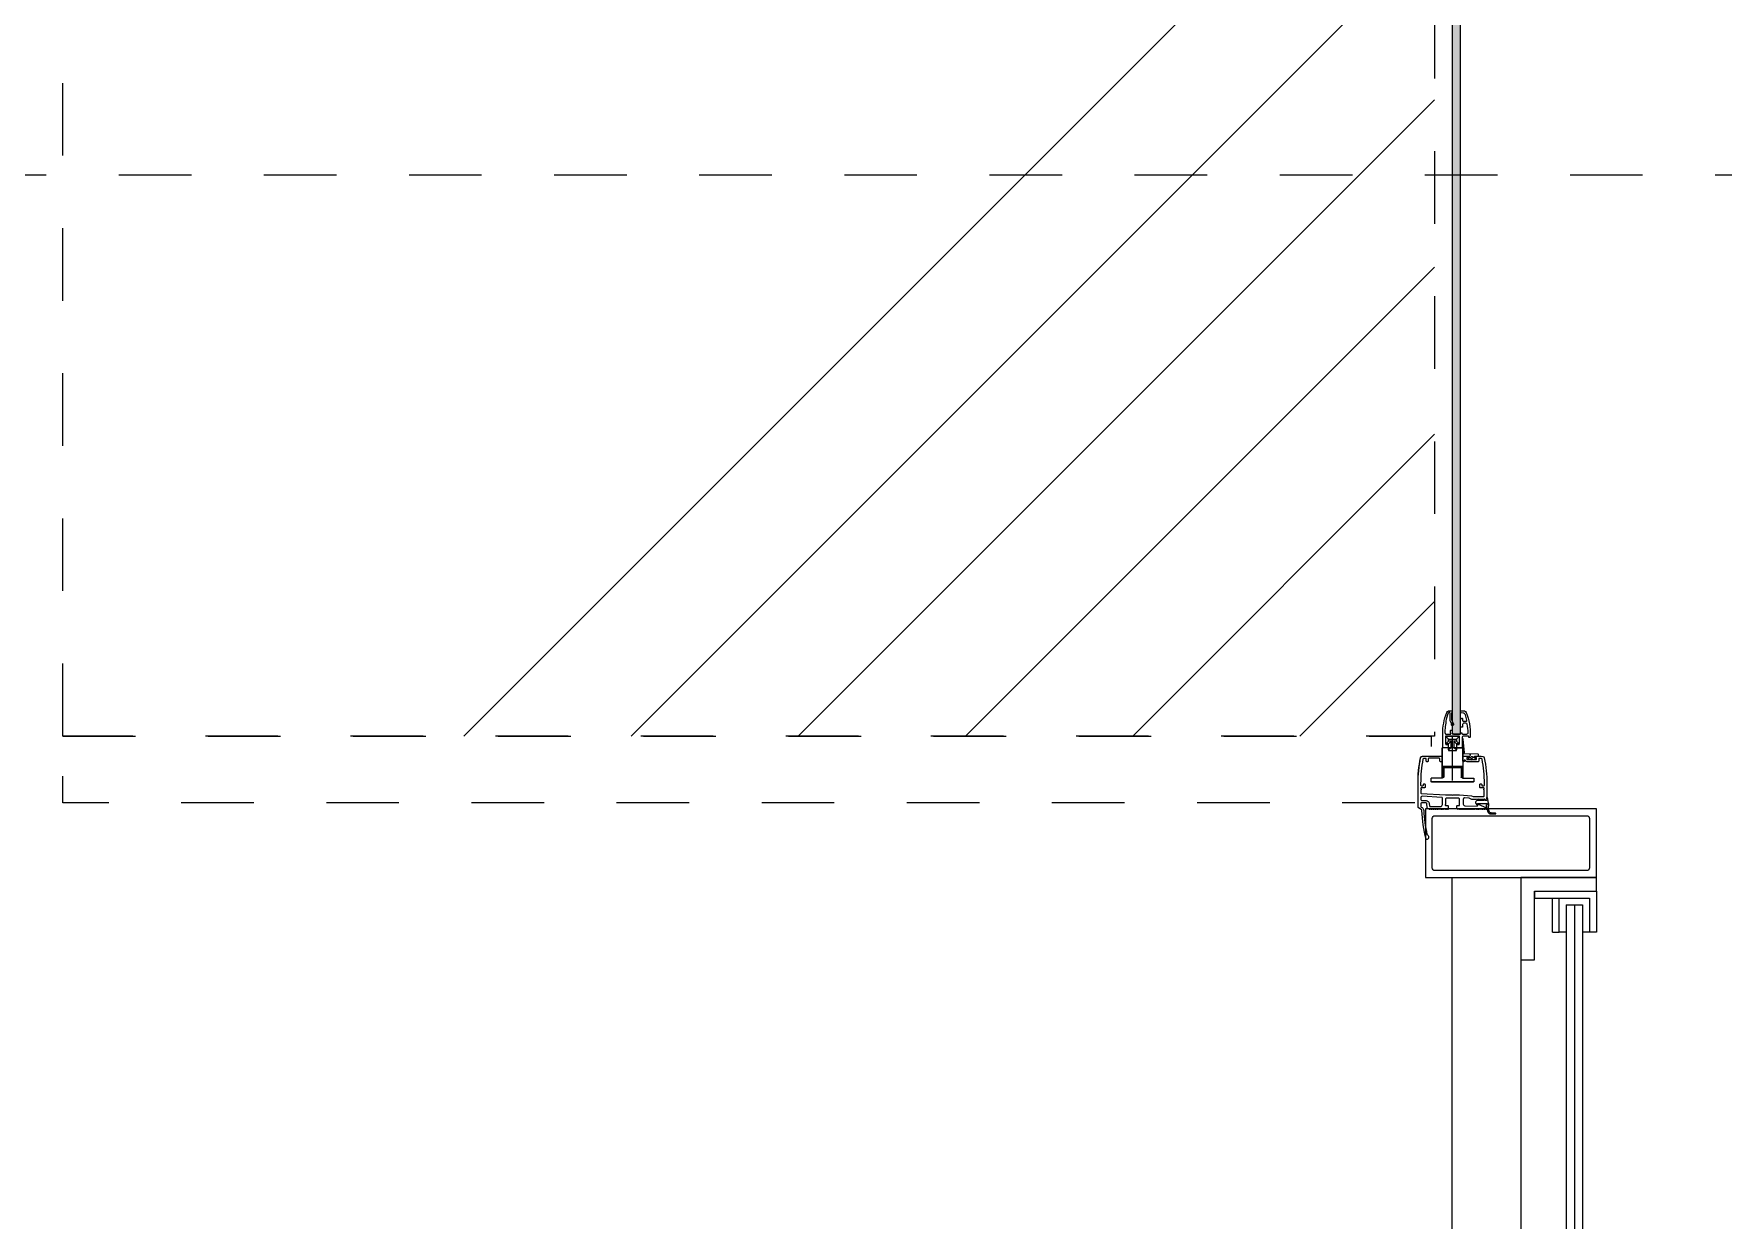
# Model space of a CAD drawing. Header units: centimetres. Extents: x -6341 to 23117, y -10090 to 8065.
# Drawn here: x 17688.5 to 17811.7, y -969.2 to -882.7 of the extents above; entities that cross this region are included whole.
import ezdxf

# ---------------------------------------------------------------- set-up
doc = ezdxf.new("R2010")
doc.units = ezdxf.units.CM
doc.header["$LTSCALE"] = 12.7
doc.linetypes.add('VW-01', pattern=[0.83312, 0.41656, -0.41656])
doc.layers.add('B Général', color=7, linetype='Continuous', lineweight=5)

# ---------------------------------------------------------------- blocks, each defined once
blk = doc.blocks.new('Groupe-542-1')
at = {"layer": 'B Général', "color": 7, "linetype": 'VW-01', "lineweight": 5}
blk.add_line((16368.86, 4917.39), (16368.86, 5481.77), dxfattribs=at)
blk = doc.blocks.new('A$C2C796054')
at = {"layer": 'B Général', "lineweight": 5}
for p, q in [((4.48, 7.33), (4.29, 7.51)), ((4.78, 4.32), (4.78, 7.53)), ((5.08, 7.33), (5.26, 7.51)), ((4.49, 6.69), (4.01, 6.68)), ((4.48, 7.18), (4.31, 7.01)), ((4.69, 7.19), (4.49, 6.99)), ((4.87, 7.19), (5.07, 6.99)), ((5.07, 6.69), (5.54, 6.68)), ((5.08, 7.18), (5.25, 7.01)), ((4.03, 5.22), (4.03, 5.22)), ((4.03, 5.22), (4.03, 4.54)), ((4.03, 4.54), (4.03, 5.22)), ((4.11, 4.54), (4.11, 5.22)), ((4.14, 5.22), (4.14, 4.54)), ((5.42, 5.22), (5.42, 4.54)), ((5.45, 4.54), (5.45, 5.22)), ((5.53, 5.22), (5.53, 5.29)), ((5.53, 5.22), (5.53, 4.54)), ((5.53, 4.54), (5.53, 5.22)), ((6.33, 4.24), (3.23, 4.24)), ((4.14, 4.54), (4.03, 4.54)), ((4.78, 4.19), (4.78, 4.24)), ((5.42, 4.54), (5.53, 4.54)), ((5.5, 4.49), (6.33, 4.49))]:
    blk.add_line(p, q, dxfattribs=at)
at = {"layer": 'B Général', "lineweight": 5, "flags": 128}
for points in [[(5.49, 7.7, 0.089714), (5.2, 9.27, 0.28908), (5.07, 9.38), (4.86, 9.39, 0.210277), (4.82, 9.38), (4.81, 9.36, 0.210277), (4.79, 9.33), (4.79, 9.32, 0.198912), (4.8, 9.28), (4.82, 9.26, -0.198912), (4.84, 9.23), (4.84, 8.73, -0.131652), (4.81, 8.63), (4.72, 8.46, 0.131652), (4.71, 8.43), (4.71, 8.38, 0.14145), (4.71, 8.36, 0.129698), (4.77, 8.31, 0.462911), (4.84, 8.34), (4.84, 8.44, -0.131652), (4.85, 8.46), (4.91, 8.57, 0.131652), (4.95, 8.73), (4.95, 9.21, -0.440011), (5, 9.26), (5.05, 9.26, -0.289474), (5.09, 9.23, -0.034956), (5.27, 8.64, -0.054221), (5.27, 8.63), (5.27, 8.49, 0.045458), (5.27, 8.48, -0.028479), (5.33, 7.99), (5.33, 7.79, -0.414214), (5.23, 7.69), (4.92, 7.69, -0.230723), (4.9, 7.71, -0.379024), (4.9, 7.73), (4.91, 7.75, 0.198912), (4.92, 7.76), (4.92, 7.94, 0.414214), (4.87, 7.99), (4.86, 7.99, 0.414214), (4.81, 7.94), (4.81, 7.79), (4.71, 7.69), (4.24, 7.69, -0.414214), (4.19, 7.74, 0.414214), (4.14, 7.79, 0.414214), (4.09, 7.74, -0.414214), (4.04, 7.69), (3.74, 7.69, -0.421177), (3.64, 7.8, -0.035498), (3.7, 8.41, -0.366488), (3.8, 8.49), (3.94, 8.49, -0.414214), (4.04, 8.39), (4.04, 8.24, 0.414214), (4.09, 8.19), (4.14, 8.19, 0.414214), (4.19, 8.24), (4.19, 8.71, 0.198912), (4.16, 8.78), (4.1, 8.85, 0.263567), (4.08, 8.85, 0.344026), (4.04, 8.8), (4.04, 8.69, -0.414214), (3.99, 8.64), (3.78, 8.64, -0.4843), (3.73, 8.71, -0.023264), (3.84, 9.1, -0.297665), (4.01, 9.23), (4.14, 9.24, 0.388879), (4.19, 9.29), (4.19, 9.34, 0.210277), (4.18, 9.36), (4.15, 9.38, 0.210277), (4.12, 9.39), (3.91, 9.38, 0.288885), (3.77, 9.27, 0.095454), (3.49, 7.59), (3.49, 7.49, 0.414214), (3.54, 7.44, 0.414214), (3.59, 7.49, -0.414214), (3.64, 7.54), (3.97, 7.54, -0.414214), (4.07, 7.44), (4.07, 6.77, 0.414214), (4.15, 6.69), (4.42, 6.69, 0.414214), (4.47, 6.74), (4.47, 6.89, 0.414214), (4.42, 6.94), (4.32, 6.94, -0.414214), (4.27, 6.99), (4.27, 7.51, -0.414214), (4.3, 7.54), (5.26, 7.54, -0.414214), (5.29, 7.51), (5.29, 6.99, -0.414214), (5.24, 6.94), (5.14, 6.94, 0.414214), (5.09, 6.89), (5.09, 6.74, 0.414214), (5.14, 6.69), (5.41, 6.69, 0.414214), (5.49, 6.77), (5.49, 7.7)], [(5.07, 6.55), (5.07, 6.99), (5.22, 7, 0.170605), (5.25, 7.01, 0.218369), (5.27, 7.05), (5.27, 7.48, 0.110357), (5.26, 7.51, 0.290574), (5.22, 7.53), (4.34, 7.53, 0.290574), (4.29, 7.51, 0.110357), (4.29, 7.48), (4.29, 7.05, 0.218369), (4.31, 7.01, 0.170605), (4.34, 7), (4.49, 6.99), (4.49, 6.55)], [(4.03, 7.34), (4.05, 7.34, -0.424475), (4.08, 7.31), (4.04, 6.12, -0.404026), (4.01, 6.09), (3.57, 6.09), (3.54, 5.97), (3.6, 5.97, -0.643913), (3.62, 5.92), (3.57, 5.87), (3.37, 5.81), (3.16, 5.87), (3.11, 5.92, -0.643913), (3.14, 5.97), (3.2, 5.97), (3.17, 6.09), (2.9, 6.09, -0.414214), (2.87, 6.12), (2.87, 6.19, -0.408278), (2.9, 6.22), (3.91, 6.25, 0.399008), (3.95, 6.28, 0.399008), (3.91, 6.33), (4, 7.32, -0.389796), (4.03, 7.34)], [(4.05, 5.28, 0.130624), (4.04, 5.26, 0.130624), (4.03, 5.24)], [(4.08, 5.27, 0.194682), (4.04, 5.25, 0.194682), (4.03, 5.22)], [(4.08, 5.27, 0.19438), (4.04, 5.25, 0.19438), (4.03, 5.22)], [(4.05, 5.28, 0.119837), (4.07, 5.3, 0.119837), (4.07, 5.32)], [(4.16, 5.27, 0.1947), (4.12, 5.26, 0.1947), (4.11, 5.22)], [(5.45, 5.22, 0.194674), (5.44, 5.26, 0.194674), (5.4, 5.27)], [(5.48, 5.32, 0.119827), (5.49, 5.3, 0.119827), (5.51, 5.28)], [(5.53, 5.22, 0.194691), (5.51, 5.25, 0.194691), (5.48, 5.27)], [(5.53, 5.22, 0.19438), (5.52, 5.25, 0.19438), (5.48, 5.27)], [(5.53, 5.24, 0.130624), (5.52, 5.26, 0.130624), (5.51, 5.28)], [(7, 6.07, 0.014616), (6.94, 6.08, 0.014616), (6.88, 6.09)], [(7.11, 5.95, 0.143674), (7.07, 6.03, 0.143674), (7, 6.07)], [(7.29, 4.09, 0.024428), (7.25, 5.03, 0.024428), (7.11, 5.95)], [(4.05, 4.49), (3.23, 4.49), (3.23, 4.24, 0.414214), (3.28, 4.19), (6.28, 4.19, 0.414214), (6.33, 4.24), (6.33, 4.49)], [(3.98, 4.49, 0.198814), (4.02, 4.51, 0.198814), (4.03, 4.54)], [(3.98, 4.49, 0.198912), (4.01, 4.51, 0.198912), (4.03, 4.54)], [(4.09, 4.5, 0.129963), (4.1, 4.52, 0.129963), (4.11, 4.54)], [(5.45, 4.54, 0.129998), (5.46, 4.52, 0.129998), (5.47, 4.5)], [(5.53, 4.54, 0.198807), (5.54, 4.51, 0.198807), (5.58, 4.49)], [(5.53, 4.54, 0.198912), (5.54, 4.51, 0.198912), (5.58, 4.49)], [(2.29, 2.33), (2.29, 2.54), (2.29, 2.36, -0.047439), (2.28, 2.3), (2.26, 2.2), (2.22, 2.07), (2.16, 1.95), (2.11, 1.9), (2.06, 1.88), (1.66, 1.88, -0.525122), (1.62, 1.9, -0.525122), (1.66, 1.93), (1.96, 1.94), (2.03, 1.95), (2.09, 2.01), (2.12, 2.14), (2.16, 2.27, 0.024168), (2.16, 2.33), (2.14, 2.52, -0.069826), (2.15, 2.66), (2.22, 3.06, -0.362999), (2.25, 3.08), (2.26, 3.08, -0.431208), (2.29, 3.05), (2.28, 2.88, 0.430603), (2.31, 2.84), (2.38, 2.84, 0.520511), (2.41, 2.88), (2.4, 2.9, -0.414225), (2.41, 2.94), (2.41, 2.94, -0.414225), (2.45, 2.93), (2.45, 2.93), (2.51, 2.86, 0.221695), (2.54, 2.84), (2.99, 2.84, -0.414214), (3.09, 2.74), (3.09, 2.66, -0.17631), (3.08, 2.64), (3, 2.54), (3, 2.54, -0.414215), (2.96, 2.53), (2.96, 2.53, -0.414215), (2.95, 2.57), (2.96, 2.6, 0.520603), (2.93, 2.64), (2.29, 2.64, 0.414214), (2.24, 2.59, 0.414214), (2.29, 2.54)]]:
    blk.add_lwpolyline(points, format="xyb", dxfattribs=at)
at = {"layer": 'B Général', "color": 7, "linetype": 'Continuous', "lineweight": 5, "flags": 128}
blk.add_lwpolyline([(4.01, 6.68), (5.54, 6.68), (5.54, 5.29), (4.01, 5.29)], close=True, dxfattribs=at)
at = {"layer": 'B Général', "lineweight": 5, "flags": 128}
for points in [[(4.03, 6.68), (4.03, 5.29), (4.01, 5.29), (4.01, 6.68)], [(5.08, 7.33), (4.78, 7.33), (4.48, 7.33), (4.48, 7.18), (4.69, 7.19), (4.68, 6.69), (4.87, 6.69), (4.87, 7.19), (5.08, 7.18), (5.08, 7.33)], [(4.87, 6.69), (5.07, 6.55), (5.07, 6.49), (4.49, 6.49), (4.49, 6.55), (4.68, 6.69)], [(5.53, 6.68), (5.53, 5.29), (5.54, 5.29), (5.54, 6.68)], [(4.14, 5.22), (4.11, 5.22), (4.03, 5.22), (4.03, 5.22)], [(4.07, 5.32), (4.78, 5.34), (5.48, 5.32)], [(4.08, 5.27), (4.78, 5.29), (5.48, 5.27)], [(4.14, 5.22), (4.14, 5.23), (4.14, 5.24), (4.14, 5.25), (4.14, 5.26), (4.14, 5.26), (4.15, 5.27), (4.15, 5.27), (4.16, 5.27)], [(4.14, 5.22), (4.78, 5.24), (5.42, 5.22)], [(5.4, 5.27), (5.41, 5.27), (5.41, 5.27), (5.41, 5.26), (5.42, 5.26), (5.42, 5.25), (5.42, 5.24), (5.42, 5.23), (5.42, 5.22)], [(5.42, 5.22), (5.45, 5.22), (5.53, 5.22), (5.53, 5.22)]]:
    blk.add_lwpolyline(points, dxfattribs=at)
for points in [[(5.57, 2.2), (5.62, 2.24, -0.364422), (5.64, 2.24), (5.69, 2.2), (5.69, 2.2, 0.36397), (5.72, 2.2), (5.76, 2.24), (5.76, 2.24, -0.36397), (5.79, 2.24), (5.84, 2.2), (5.84, 2.2, 0.36397), (5.86, 2.2), (5.91, 2.24, -0.36397), (5.94, 2.24), (5.99, 2.2, 0.36397), (6.01, 2.2), (6.06, 2.24, -0.3637), (6.09, 2.24), (6.14, 2.2, 0.362843), (6.16, 2.2), (6.21, 2.24), (6.21, 2.24, -0.36397), (6.24, 2.24), (6.28, 2.2, 0.36397), (6.31, 2.2), (6.36, 2.24, -0.365707), (6.38, 2.24), (6.43, 2.2, 0.362924), (6.46, 2.2), (6.51, 2.24, -0.236921), (6.52, 2.24, 0.217838), (6.59, 2.26, 0.217838), (6.62, 2.32), (6.65, 2.63, -0.388879), (6.7, 2.67), (7.04, 2.67, -0.414214), (7.09, 2.62), (7.09, 2.42, -0.267949), (7.07, 2.37), (6.99, 2.33, 0.255123), (6.87, 2.13, -0.041301), (6.64, 0.37, 0.271221), (6.52, 0.21, 0.271221), (6.6, 0.02, 0.092264), (6.66, 0, 0.399374), (6.7, 0.03, 0.04862), (7.01, 2.12, -0.255123), (7.06, 2.2), (7.26, 2.32, 0.267949), (7.28, 2.36), (7.28, 4.09, 0.048874), (7.1, 5.95, 0.294016), (6.99, 6.07, 0.057971), (6.75, 6.09), (5.58, 6.09), (5.58, 6.09, 0.414214), (5.53, 6.04), (5.53, 5.73, 0.198986), (5.54, 5.7, 0.198986), (5.58, 5.68), (5.65, 5.68, 0.198912), (5.68, 5.7, 0.198912), (5.7, 5.73), (5.7, 5.88, -0.414214), (5.75, 5.93), (6.5, 5.93, -0.414214), (6.55, 5.88), (6.55, 5.73, 0.198912), (6.56, 5.7, 0.198912), (6.6, 5.68), (6.65, 5.68, 0.198912), (6.68, 5.7, 0.198912), (6.7, 5.73), (6.7, 5.88, -0.291975), (6.73, 5.92, -0.047219), (6.89, 5.91, -0.31352), (6.93, 5.87, -0.047733), (7.1, 4.09), (7.1, 3.97, -0.198912), (7.09, 3.94, -0.198912), (7.05, 3.92), (6.94, 3.92, -0.198912), (6.92, 3.94, -0.198912), (6.9, 3.96), (6.9, 4.02, 0.414214), (6.86, 4.06), (6.82, 4.06, 0.414214), (6.78, 4.02), (6.78, 3.81, 0.198912), (6.79, 3.79, 0.198912), (6.82, 3.77), (7.04, 3.77, -0.414214), (7.09, 3.72), (7.09, 3.69, 0.267949), (7.06, 3.67, 0.267949), (7.06, 3.64, 0.267949), (7.09, 3.62), (7.09, 3.41, -0.39805), (7.05, 3.36), (5.29, 3.26), (4.83, 3.26), (4.78, 3.24), (4.72, 3.26), (4.26, 3.26), (3.4, 3.2), (3.26, 3.14), (2.51, 3.14, -0.198912), (2.48, 3.16, -0.198912), (2.46, 3.19), (2.46, 3.62, 0.414214), (2.5, 3.65, 0.414214), (2.46, 3.69), (2.46, 3.72, -0.414214), (2.51, 3.77), (2.74, 3.77, 0.414214), (2.78, 3.81), (2.78, 4.02, 0.198912), (2.77, 4.05, 0.198912), (2.74, 4.06), (2.69, 4.06, 0.198912), (2.67, 4.05, 0.198912), (2.65, 4.02), (2.65, 3.96, -0.198912), (2.64, 3.94, -0.198912), (2.61, 3.92), (2.5, 3.92, -0.414214), (2.45, 3.97), (2.45, 4.09, -0.047733), (2.62, 5.87, -0.31352), (2.67, 5.91, -0.049977), (2.84, 5.92, -0.231402), (2.86, 5.88), (2.86, 5.73, 0.198912), (2.87, 5.7, 0.198912), (2.91, 5.68), (3.7, 5.68, 0.268293), (3.86, 5.78, -0.339633), (3.9, 5.8, -0.339633), (3.93, 5.76), (3.93, 5.71, 0.414214), (3.96, 5.68), (3.98, 5.68, 0.198912), (4.01, 5.7, 0.198912), (4.03, 5.73), (4.03, 6.04, 0.414214), (3.98, 6.09), (3.6, 6.09, 0.19894), (3.58, 6.09, 0.19894), (3.57, 6.06), (3.57, 6.02, 0.414214), (3.6, 5.99), (3.7, 5.99, -0.414214), (3.73, 5.96), (3.73, 5.87, -0.414214), (3.7, 5.84), (3.05, 5.84, -0.414214), (3.02, 5.87), (3.02, 5.96, -0.414214), (3.05, 5.99), (3.14, 5.99, 0.198912), (3.17, 6, 0.198912), (3.17, 6.02), (3.17, 6.06, 0.199201), (3.17, 6.09, 0.199201), (3.14, 6.09), (2.81, 6.09, 0.057971), (2.57, 6.07, 0.294016), (2.46, 5.95, 0.048874), (2.27, 4.09), (2.27, 2.89, 0.286735), (2.3, 2.85, 0.286735), (2.36, 2.85, 0.286735), (2.37, 2.9), (2.4, 2.93), (2.91, 2.95), (3.03, 2.93), (3.37, 2.93), (3.57, 3.02), (3.91, 3.04, -0.39959), (3.99, 2.92), (3.99, 2.59, -0.217796), (3.96, 2.51, -0.217796), (3.89, 2.47), (2.99, 2.44, -0.198912), (2.97, 2.45, -0.198912), (2.96, 2.47), (2.96, 2.52), (2.96, 2.52, 0.414213), (2.93, 2.55), (2.88, 2.55, 0.097474), (2.84, 2.55), (2.36, 2.35, 0.301628), (2.27, 2.28), (2.27, 2.23), (2.31, 2.2, 0.363347), (2.32, 2.2), (2.37, 2.24, -0.353094), (2.4, 2.24), (2.45, 2.2), (2.45, 2.2, 0.363977), (2.47, 2.2), (2.52, 2.24, -0.363968), (2.55, 2.24), (2.6, 2.2, 0.364014), (2.62, 2.2), (2.67, 2.25, -0.050281), (2.7, 2.24), (2.74, 2.2), (2.74, 2.2, 0.36397), (2.77, 2.2), (2.82, 2.24), (2.82, 2.24, -0.36397), (2.84, 2.24), (2.89, 2.2, 0.366093), (2.92, 2.2), (2.97, 2.24, -0.364086), (2.99, 2.24), (3.04, 2.2, 0.372341), (3.07, 2.2), (3.11, 2.24, -0.364836), (3.14, 2.24), (3.19, 2.2, 0.363899), (3.21, 2.2), (3.26, 2.24), (3.26, 2.24, -0.36397), (3.29, 2.24), (3.34, 2.2), (3.34, 2.2, 0.36397), (3.36, 2.2), (3.41, 2.24, -0.36397), (3.44, 2.24), (3.49, 2.2, 0.36397), (3.51, 2.2), (3.56, 2.24, -0.36397), (3.59, 2.24), (3.63, 2.2, 0.36397), (3.66, 2.2), (3.71, 2.24, -0.36397), (3.73, 2.24), (3.78, 2.2), (3.78, 2.2, 0.36397), (3.81, 2.2), (3.86, 2.24), (3.86, 2.24, -0.36397), (3.88, 2.24), (3.93, 2.2), (3.93, 2.2, 0.36397), (3.96, 2.2), (4, 2.24, -0.36397), (4.03, 2.24), (4.08, 2.2, 0.36397), (4.1, 2.2), (4.15, 2.24), (4.15, 2.24, -0.36397), (4.18, 2.24), (4.23, 2.2, 0.36397), (4.25, 2.2), (4.3, 2.24, -0.36397), (4.33, 2.24), (4.38, 2.2, 0.36397), (4.4, 2.2), (4.46, 2.25), (4.46, 2.25, 0.221695), (4.47, 2.27), (4.47, 2.43), (4.47, 2.43, 0.414214), (4.42, 2.48), (4.35, 2.48, 0.113237), (4.33, 2.48, -0.333699), (4.27, 2.49, -0.333699), (4.26, 2.55), (4.26, 2.55, 0.139599), (4.27, 2.58), (4.27, 2.96, -0.414214), (4.32, 3.01), (5.24, 3.01, -0.414214), (5.29, 2.96), (5.29, 2.58, 0.139599), (5.3, 2.55, -0.333699), (5.29, 2.49, -0.333699), (5.23, 2.48), (5.23, 2.48, 0.113237), (5.21, 2.48), (5.14, 2.48, 0.198912), (5.1, 2.47), (5.1, 2.47, 0.198912), (5.09, 2.43), (5.09, 2.22, 0.291473), (5.1, 2.2), (5.1, 2.2, 0.291473), (5.13, 2.21), (5.17, 2.24), (5.17, 2.24, -0.36397), (5.2, 2.24), (5.25, 2.2), (5.25, 2.2, 0.36397), (5.27, 2.2), (5.32, 2.24, -0.36397), (5.35, 2.24), (5.39, 2.2, 0.36397), (5.42, 2.2), (5.47, 2.24), (5.47, 2.24, -0.36397), (5.49, 2.24), (5.54, 2.2, 0.36397), (5.57, 2.2)], [(3.43, 5.94), (3.44, 5.99, 0.487928), (3.38, 6.06), (3.35, 6.06, 0.487928), (3.3, 5.99), (3.31, 5.94, 0.344151), (3.37, 5.89, 0.344151)], [(6.99, 3.16, -0.206134), (7.06, 3.13, -0.206134), (7.09, 3.06), (7.09, 2.95, -0.414214), (6.99, 2.85), (6.7, 2.85), (6.7, 2.85, 0.388879), (6.47, 2.64), (6.45, 2.45, -0.388879), (6.41, 2.41), (5.66, 2.41, -0.198912), (5.55, 2.46), (5.55, 2.46, -0.198912), (5.51, 2.56), (5.51, 3.03, -0.39805), (5.56, 3.08)]]:
    blk.add_lwpolyline(points, format="xyb", close=True, dxfattribs=at)
at = {"layer": 'B Général', "lineweight": 5}
blk.add_circle((3.49, 6.17), 0.025, dxfattribs=at)
for points in [[(4.07, 5.32), (4.07, 5.32), (4.06, 5.31), (4.05, 5.31), (4.04, 5.3), (4.03, 5.29), (4.03, 5.28), (4.03, 5.27)], [(4.05, 5.28), (4.05, 5.28), (4.05, 5.28), (4.04, 5.28), (4.04, 5.28), (4.03, 5.28), (4.03, 5.27), (4.03, 5.27), (4.03, 5.27)], [(4.09, 4.5), (4.09, 4.5), (4.1, 4.51), (4.11, 4.52), (4.12, 4.53), (4.13, 4.54), (4.14, 4.54)]]:
    blk.add_open_spline(points, degree=2, dxfattribs=at)
for points, knots in [([(4.08, 5.27), (4.07, 5.27), (4.07, 5.27), (4.06, 5.27), (4.05, 5.28), (4.05, 5.28), (4.05, 5.28)], [0, 0, 0, 1, 2, 3, 3, 4, 4, 4]), ([(5.53, 5.27), (5.53, 5.28), (5.53, 5.29), (5.52, 5.3), (5.52, 5.3), (5.51, 5.31), (5.5, 5.31), (5.49, 5.32), (5.49, 5.32), (5.48, 5.32), (5.48, 5.32)], [0, 0, 0, 1, 2, 3, 4, 5, 6, 7, 7, 8, 8, 8]), ([(5.51, 5.28), (5.5, 5.28), (5.5, 5.27), (5.49, 5.27), (5.48, 5.27), (5.48, 5.27), (5.48, 5.27)], [0, 0, 0, 1, 2, 3, 3, 4, 4, 4]), ([(5.53, 5.27), (5.53, 5.27), (5.53, 5.27), (5.52, 5.28), (5.52, 5.28), (5.51, 5.28), (5.51, 5.28), (5.51, 5.28), (5.51, 5.28), (5.51, 5.28)], [0, 0, 0, 1, 2, 3, 4, 5, 6, 6, 7, 7, 7]), ([(4.05, 4.49), (4.06, 4.49), (4.07, 4.5), (4.08, 4.5), (4.08, 4.5), (4.09, 4.5), (4.09, 4.5), (4.09, 4.5)], [0, 0, 0, 1, 2, 3, 4, 4, 5, 5, 5]), ([(5.42, 4.54), (5.43, 4.54), (5.45, 4.52), (5.47, 4.51), (5.47, 4.5), (5.47, 4.5), (5.47, 4.5)], [0, 0, 0, 1, 2, 3, 3, 4, 4, 4]), ([(5.47, 4.5), (5.48, 4.5), (5.5, 4.49), (5.5, 4.49), (5.5, 4.49), (5.5, 4.49)], [0, 0, 0, 1, 2, 2, 3, 3, 3])]:
    blk.add_open_spline(points, degree=2, knots=knots, dxfattribs=at)
blk = doc.blocks.new('Groupe-686-1')
at = {"layer": 'B Général', "linetype": 'Continuous', "lineweight": 5}
h = blk.add_hatch(dxfattribs=at)
h.set_pattern_fill('H_VERRE', style=0, pattern_type=2)
h.set_pattern_definition([(-135, (0, 0), (243.84, 0), [344.842, -344.842]), (-135, (0, 12.2), (243.84, 0), [417.68, -272.004]), (-135, (0, 60.96), (243.84, 0), [344.842, -344.842]), (-135, (0, 73.15), (243.84, 0), [305.15, -384.533]), (-135, (0, 48.77), (243.84, 0), [86.2105, -86.2105]), (-135, (0, 85.34), (243.84, 0), [229.895, -459.79]), (-135, (0, 97.54), (243.84, 0), [229.895, -459.79]), (-135, (0, 109.73), (243.84, 0), [229.895, -459.79]), (-135, (0, 121.92), (243.84, 0), [229.895, -459.79]), (-135, (0, 36.58), (243.84, 0), [459.79, -229.895]), (-135, (0, 24.38), (243.84, 0), [500.317, -189.366])])
h.paths.add_polyline_path([(-5257.47, 2637.22), (-5257.47, 2761.96), (-5157.47, 2761.96), (-5157.47, 2637.22)])
at = {"layer": 'B Général', "color": 7, "linetype": 'VW-01', "lineweight": 5, "flags": 128}
for points in [[(-5257.47, 2766.83), (-5157.72, 2766.83), (-5157.72, 2761.96), (-5257.47, 2761.96)], [(-5257.47, 2637.22), (-5257.47, 2761.96), (-5157.47, 2761.96), (-5157.47, 2637.22)], [(-5257.47, 2637.22), (-5157.72, 2637.22), (-5157.72, 2632.35), (-5257.47, 2632.35)]]:
    blk.add_lwpolyline(points, close=True, dxfattribs=at)
blk = doc.blocks.new('Groupe-694-1')
at = {"layer": 'B Général'}
for p, q in [((-5150.17, 2625.91), (-5145.67, 2625.91)), ((-5150.17, 2625.91), (-5150.17, 2625.41)), ((-5150.17, 2625.41), (-5146.17, 2625.41)), ((-5146.17, 2625.41), (-5146.17, 2622.91)), ((-5145.67, 2625.91), (-5145.67, 2622.91)), ((-5145.67, 2622.91), (-5146.17, 2622.91))]:
    blk.add_line(p, q, dxfattribs=at)
blk = doc.blocks.new('Groupe-695-1')
at = {"layer": 'B Général'}
for p, q in [((-5146.17, 2574.44), (-5146.17, 2576.94)), ((-5145.67, 2576.94), (-5146.17, 2576.94)), ((-5145.67, 2573.94), (-5145.67, 2576.94)), ((-5150.17, 2574.44), (-5146.17, 2574.44)), ((-5150.17, 2573.94), (-5150.17, 2574.44)), ((-5150.17, 2573.94), (-5145.67, 2573.94))]:
    blk.add_line(p, q, dxfattribs=at)
blk = doc.blocks.new('Groupe-696-1')
at = {"layer": 'B Général', "linetype": 'Continuous', "lineweight": 0, "true_color": 0xaaaaaa}
blk.add_hatch(color=253, dxfattribs=at).paths.add_polyline_path([(-5146.67, 2572.94), (-5145.67, 2572.94), (-5145.67, 2497.93), (-5146.67, 2497.93)])
at = {"layer": 'B Général'}
for p, q in [((-5148.87, 2622.91), (-5148.87, 2625.41)), ((-5148.37, 2622.91), (-5148.37, 2625.41)), ((-5147.87, 2624.91), (-5147.87, 2574.94)), ((-5147.87, 2624.91), (-5146.67, 2624.91)), ((-5147.27, 2624.91), (-5147.27, 2574.94)), ((-5146.67, 2624.91), (-5146.67, 2574.94)), ((-5148.87, 2622.91), (-5148.37, 2622.91)), ((-5147.87, 2622.91), (-5148.37, 2622.91)), ((-5146.17, 2622.91), (-5146.67, 2622.91)), ((-5148.87, 2576.94), (-5148.87, 2574.44)), ((-5148.87, 2576.94), (-5148.37, 2576.94)), ((-5147.87, 2576.94), (-5148.37, 2576.94)), ((-5148.37, 2576.94), (-5148.37, 2574.44)), ((-5146.17, 2576.94), (-5146.67, 2576.94)), ((-5147.87, 2574.94), (-5146.67, 2574.94))]:
    blk.add_line(p, q, dxfattribs=at)
at = {"layer": 'B Général', "color": 7, "linetype": 'Continuous', "lineweight": 5, "flags": 128}
for points in [[(-5156.17, 2626.91), (-5151.17, 2626.91), (-5151.17, 2517.41), (-5156.17, 2517.41)], [(-5146.67, 2572.94), (-5145.67, 2572.94), (-5145.67, 2497.93), (-5146.67, 2497.93)]]:
    blk.add_lwpolyline(points, close=True, dxfattribs=at)
at = {"layer": 'B Général', "flags": 128}
for points in [[(-5150.17, 2620.91), (-5150.17, 2625.91), (-5145.67, 2625.91), (-5145.67, 2626.91), (-5151.17, 2626.91), (-5151.17, 2625.91), (-5151.17, 2625.91), (-5151.17, 2620.91)], [(-5150.17, 2578.94), (-5150.17, 2573.94), (-5145.67, 2573.94), (-5145.67, 2572.94), (-5151.17, 2572.94), (-5151.17, 2573.94), (-5151.17, 2573.94), (-5151.17, 2578.94)]]:
    blk.add_lwpolyline(points, close=True, dxfattribs=at)
at = {"layer": 'B Général', "lineweight": 5, "flags": 128}
for points in [[(-5151.17, 2572.94), (-5151.17, 2568.44), (-5146.67, 2568.44), (-5146.67, 2572.94)], [(-5147.17, 2568.94), (-5150.67, 2568.94), (-5150.67, 2572.44), (-5147.17, 2572.44)], [(-5151.17, 2522.29), (-5151.17, 2517.79), (-5146.67, 2517.79), (-5146.67, 2522.29)], [(-5147.17, 2518.29), (-5150.67, 2518.29), (-5150.67, 2521.79), (-5147.17, 2521.79)]]:
    blk.add_lwpolyline(points, close=True, dxfattribs=at)
at = {"layer": 'B Général'}
for name in ['Groupe-694-1', 'Groupe-695-1']:
    blk.add_blockref(name, (0, 0), dxfattribs=at)
blk = doc.blocks.new('Groupe-697-1')
at = {"layer": 'B Général', "color": 7}
blk.add_blockref('Groupe-696-1', (0, 0), dxfattribs=at)
blk = doc.blocks.new('loggia+lumon')
at = {"layer": 'B Général', "linetype": 'Continuous', "lineweight": 0, "true_color": 0xbbbbbb}
blk.add_hatch(color=9, dxfattribs=at).paths.add_polyline_path([(-5155.58, 2763.56), (-5156.18, 2763.56), (-5156.18, 2637.37), (-5155.58, 2637.37)])
at = {"layer": 'B Général', "lineweight": 5, "flags": 128}
blk.add_lwpolyline([(-5155.58, 2763.56), (-5156.18, 2763.56), (-5156.18, 2637.37), (-5155.58, 2637.37)], close=True, dxfattribs=at)
at = {"layer": 'B Général', "color": 7, "linetype": 'Continuous', "lineweight": 5, "flags": 128}
blk.add_lwpolyline([(-5158.13, 2631.91), (-5158.13, 2626.91), (-5145.67, 2626.91), (-5145.67, 2631.91)], close=True, dxfattribs=at)
blk.add_lwpolyline([(-5146.37, 2627.41), (-5157.43, 2627.41, -0.414214), (-5157.63, 2627.61), (-5157.63, 2631.21, -0.414214), (-5157.43, 2631.41), (-5146.37, 2631.41, -0.414214), (-5146.17, 2631.21), (-5146.17, 2627.61, -0.414214), (-5146.37, 2627.41)], format="xyb", close=True, dxfattribs=at)
at = {"layer": 'B Général', "color": 7}
for name in ['Groupe-686-1', 'Groupe-697-1']:
    blk.add_blockref(name, (0, 0), dxfattribs=at)
at = {"layer": 'B Général', "color": 7, "xscale": -1}
blk.add_blockref('A$C2C796054', (-5151.38, 2629.67), dxfattribs=at)
blk = doc.blocks.new('Groupe-762-1')
at = {"layer": 'B Général', "color": 7, "linetype": 'Continuous', "lineweight": 5}
blk.add_open_spline([(16836.06, 3263.39), (16837.57, 3263.39), (16839.07, 3263.39), (16839.07, 3255.39), (16839.07, 3247.39), (16788.82, 3247.39), (16738.56, 3247.39), (16738.56, 3255.39), (16738.56, 3263.39), (16772.31, 3263.39), (16806.06, 3263.39), (16806.06, 3524.92), (16806.06, 3786.44), (16808.56, 3786.44), (16811.06, 3786.44), (16811.06, 3960.38), (16811.06, 4134.32), (16680.06, 4134.32), (16549.06, 4134.32), (16549.06, 3837.88), (16549.06, 3541.43), (16555.47, 3541.43), (16561.88, 3541.43), (16561.88, 3533.43), (16561.88, 3525.43), (16560.52, 3525.43), (16559.16, 3525.43), (16559.16, 3525.36), (16559.16, 3525.29), (16554.11, 3525.29), (16549.06, 3525.29), (16549.06, 3525.34), (16549.06, 3525.39), (16548.97, 3525.39), (16548.88, 3525.39), (16548.88, 3422.93), (16548.88, 3320.48), (16547.88, 3320.48), (16546.88, 3320.48), (16547.23, 3318.83), (16548.88, 3318.48), (16548.88, 3317.73), (16548.88, 3316.98), (16539.93, 3316.98), (16530.98, 3316.98), (16529.94, 3421.19), (16528.9, 3525.4), (16528.9, 3525.41), (16528.9, 3525.43), (16528.9, 3525.43), (16528.89, 3525.43), (16528.89, 3525.43), (16528.89, 3525.43), (16528.89, 3525.43), (16528.88, 3525.43), (16528.88, 3525.43), (16528.88, 3525.43), (16528.88, 3635.58), (16528.88, 3745.72), (16528.89, 3745.72), (16528.89, 3745.72), (16528.89, 3775.27), (16528.89, 3804.82), (16528.99, 3804.82), (16529.08, 3804.82), (16529.08, 3969.57), (16529.08, 4134.32), (16400.57, 4134.32), (16272.06, 4134.32), (16272.06, 3837.88), (16272.06, 3541.43), (16278.47, 3541.43), (16284.88, 3541.43), (16284.88, 3533.43), (16284.88, 3525.43), (16283.47, 3525.43), (16282.06, 3525.43), (16282.06, 3525.41), (16282.06, 3525.39), (16266.98, 3525.39), (16251.9, 3525.39), (16251.9, 3525.4), (16251.9, 3525.4), (16251.91, 3525.41), (16251.92, 3525.43), (16251.91, 3525.43), (16251.89, 3525.43), (16251.89, 3525.43), (16251.89, 3525.43), (16248.04, 3525.43), (16244.19, 3525.43), (16244.1, 3527.6), (16244.01, 3529.76), (16243.02, 3529.76), (16242.04, 3529.76), (16242.04, 3535.58), (16242.04, 3541.4), (16246.96, 3541.4), (16251.88, 3541.4), (16251.88, 3541.42), (16251.88, 3541.43), (16251.86, 3541.43), (16251.85, 3541.43), (16251.85, 3673.12), (16251.85, 3804.82), (16251.94, 3804.82), (16252.03, 3804.82), (16252.03, 4006.61), (16252.03, 4208.41), (16123.55, 4208.41), (15995.06, 4208.41), (15995.06, 3874.92), (15995.06, 3541.43), (16001.47, 3541.43), (16007.88, 3541.43), (16007.88, 3533.43), (16007.88, 3525.43), (16006.52, 3525.43), (16005.16, 3525.43), (16005.16, 3525.36), (16005.16, 3525.29), (16000.02, 3525.29), (15994.88, 3525.29), (15994.88, 3422.89), (15994.88, 3320.48), (15993.88, 3320.48), (15992.88, 3320.48), (15993.23, 3318.84), (15994.88, 3318.48), (15994.88, 3317.73), (15994.88, 3316.98), (15985.93, 3316.98), (15976.98, 3316.98), (15975.93, 3421.16), (15974.88, 3525.33), (15974.88, 3525.33), (15974.88, 3525.33), (15974.88, 3665.07), (15974.88, 3804.82), (15974.97, 3804.82), (15975.06, 3804.82), (15975.06, 4006.61), (15975.06, 4208.41), (15846.55, 4208.41), (15718.03, 4208.41), (15718.03, 3874.9), (15718.03, 3541.39), (15724.37, 3541.39), (15730.7, 3541.39), (15730.7, 3533.41), (15730.7, 3525.42), (15640.64, 3525.42), (15550.57, 3525.42), (15550.57, 3533.42), (15550.57, 3541.42), (15621.82, 3541.42), (15693.06, 3541.42), (15693.06, 4217.41), (15693.06, 4893.39), (15622.2, 4893.39), (15551.33, 4893.39), (15551.33, 4901.38), (15551.33, 4909.37), (15551.71, 4909.37), (15552.09, 4909.37), (15552.09, 4909.38), (15552.09, 4909.39), (15625.07, 4909.39), (15698.06, 4909.39), (15699.03, 5014.65), (15700, 5119.92), (15709.03, 5119.94), (15718.06, 5119.97), (15718.06, 5118.89), (15718.06, 5117.8), (15716.12, 5117.14), (15716.2, 5115.31), (15717.13, 5115.31), (15718.06, 5115.31), (15718.06, 5012.35), (15718.06, 4909.39), (15724.56, 4909.39), (15731.05, 4909.39), (15731.05, 4901.39), (15731.05, 4893.39), (15724.56, 4893.39), (15718.06, 4893.39), (15718.06, 4791.24), (15718.06, 4689.1), (15718.05, 4689.1), (15718.03, 4689.1), (15718.03, 4457.72), (15718.03, 4226.33), (15846.55, 4226.33), (15975.06, 4226.33), (15975.06, 4567.91), (15975.06, 4909.49), (15975.06, 4909.49), (15975.06, 4909.49), (15976.11, 5013.66), (15977.16, 5117.84), (15986.11, 5117.84), (15995.06, 5117.84), (15995.06, 5117.09), (15995.06, 5116.34), (15993.42, 5115.98), (15993.06, 5114.34), (15994.06, 5114.34), (15995.06, 5114.34), (15995.06, 5011.91), (15995.06, 4909.49), (15995.06, 4909.49), (15995.06, 4909.49), (15995.06, 4909.44), (15995.06, 4909.39), (16000.06, 4909.39), (16005.06, 4909.39), (16005.06, 4909.39), (16005.06, 4909.39), (16006.56, 4909.39), (16008.06, 4909.39), (16008.06, 4901.39), (16008.06, 4893.39), (16001.56, 4893.39), (15995.06, 4893.39), (15995.06, 4893.37), (15995.06, 4893.36), (15995.06, 4559.85), (15995.06, 4226.33), (16123.55, 4226.33), (16252.03, 4226.33), (16252.03, 4559.86), (16252.03, 4893.39), (16252.05, 4893.39), (16252.06, 4893.39), (16252.06, 4901.39), (16252.06, 4909.38), (16252.06, 4909.38), (16252.06, 4909.39), (16252.07, 4909.39), (16252.08, 4909.39), (16252.08, 4909.39), (16252.08, 4909.39), (16252.09, 4909.39), (16252.11, 4909.39), (16252.09, 4909.4), (16252.08, 4909.42), (16253.12, 5013.63), (16254.16, 5117.84), (16263.11, 5117.84), (16272.06, 5117.84), (16272.06, 5117.09), (16272.06, 5116.34), (16270.41, 5115.98), (16270.06, 5114.34), (16271.06, 5114.34), (16272.06, 5114.34), (16272.06, 5011.86), (16272.06, 4909.39), (16277.06, 4909.39), (16282.06, 4909.39), (16282.06, 4909.39), (16282.06, 4909.39), (16283.56, 4909.39), (16285.06, 4909.39), (16285.06, 4901.39), (16285.06, 4893.39), (16278.56, 4893.39), (16272.06, 4893.39), (16272.06, 4596.86), (16272.06, 4300.34), (16400.57, 4300.34), (16529.08, 4300.34), (16529.08, 4494.72), (16529.08, 4689.1), (16529.07, 4689.1), (16529.06, 4689.1), (16529.06, 4799.24), (16529.06, 4909.38), (16529.06, 4909.38), (16529.06, 4909.39), (16529.07, 4909.39), (16529.08, 4909.39), (16529.08, 4909.39), (16529.08, 4909.39), (16529.08, 4909.39), (16529.09, 4909.39), (16529.08, 4909.4), (16529.08, 4909.42), (16530.12, 5013.63), (16531.16, 5117.84), (16540.11, 5117.84), (16549.06, 5117.84), (16549.06, 5117.09), (16549.06, 5116.34), (16547.41, 5115.98), (16547.06, 5114.34), (16548.06, 5114.34), (16549.06, 5114.34), (16549.06, 5011.86), (16549.06, 4909.39), (16549.06, 4909.39), (16549.06, 4909.39), (16549.06, 4909.39), (16549.06, 4909.38), (16555.56, 4909.38), (16562.06, 4909.39), (16562.06, 4901.39), (16562.06, 4893.39), (16555.56, 4893.39), (16549.06, 4893.39), (16549.06, 4791.24), (16549.06, 4689.1), (16549.06, 4689.1), (16549.06, 4689.1), (16549.06, 4494.72), (16549.06, 4300.34), (16680.06, 4300.34), (16811.06, 4300.34), (16811.06, 4494.72), (16811.06, 4689.1), (16811.06, 4689.12), (16811.06, 4689.13), (16811.06, 4788.46), (16811.06, 4887.79), (16804.07, 4887.79), (16797.07, 4887.79), (16797.07, 4893.79), (16797.07, 4899.79), (16801.57, 4899.79), (16806.06, 4899.79), (16806.06, 4904.59), (16806.06, 4909.39), (16806.06, 4909.39), (16806.06, 4909.39), (16807.62, 5013.61), (16809.19, 5117.84), (16817.62, 5117.84), (16826.06, 5117.84), (16826.07, 5115.11), (16826.07, 5112.39), (16824.43, 5112.03), (16824.07, 5110.39), (16825.07, 5110.39), (16826.07, 5110.39), (16826.07, 5009.89), (16826.06, 4909.39), (16914.06, 4909.39), (17002.06, 4909.39), (17002.06, 5177.39), (17002.06, 5445.39), (17290.53, 5445.39), (17579, 5445.39), (17579, 5435.39), (17579, 5425.39), (17488.53, 5425.39), (17398.06, 5425.39), (17398.06, 5167.39), (17398.06, 4909.39), (17488.53, 4909.39), (17579, 4909.39), (17579, 4896.89), (17579, 4884.39), (17514.03, 4884.39), (17449.06, 4884.39), (17449.06, 4078.34), (17449.06, 3272.29), (17514.03, 3272.29), (17579, 3272.29), (17579, 3259.84), (17579, 3247.39), (17305.85, 3247.39), (17032.71, 3247.39), (17032.71, 3247.39), (17032.71, 3247.39), (17028.76, 3247.39), (17024.81, 3247.39), (17024.72, 3249.55), (17024.63, 3251.7), (17023.65, 3251.7), (17022.67, 3251.7), (17022.67, 3257.55), (17022.67, 3263.39), (17055.37, 3263.39), (17088.06, 3263.39), (17088.06, 3514.92), (17088.06, 3766.44), (16957.06, 3766.44), (16826.06, 3766.44), (16826.06, 3514.92), (16826.06, 3263.39), (16831.06, 3263.39), (16836.06, 3263.39), (16836.06, 3263.39), (16836.06, 3263.39)], degree=2, knots=[0, 0, 0, 1, 1, 2, 2, 3, 3, 4, 4, 5, 5, 6, 6, 7, 7, 8, 8, 9, 9, 10, 10, 11, 11, 12, 12, 13, 13, 14, 14, 15, 15, 16, 16, 17, 17, 18, 18, 19, 19, 20, 20, 21, 21, 22, 22, 23, 23, 24, 24, 25, 25, 26, 26, 27, 27, 28, 28, 29, 29, 30, 30, 31, 31, 32, 32, 33, 33, 34, 34, 35, 35, 36, 36, 37, 37, 38, 38, 39, 39, 40, 40, 41, 41, 42, 42, 43, 43, 44, 44, 45, 45, 46, 46, 47, 47, 48, 48, 49, 49, 50, 50, 51, 51, 52, 52, 53, 53, 54, 54, 55, 55, 56, 56, 57, 57, 58, 58, 59, 59, 60, 60, 61, 61, 62, 62, 63, 63, 64, 64, 65, 65, 66, 66, 67, 67, 68, 68, 69, 69, 70, 70, 71, 71, 72, 72, 73, 73, 74, 74, 75, 75, 76, 76, 77, 77, 78, 78, 79, 79, 80, 80, 81, 81, 82, 82, 83, 83, 84, 84, 85, 85, 86, 86, 87, 87, 88, 88, 89, 89, 90, 90, 91, 91, 92, 92, 93, 93, 94, 94, 95, 95, 96, 96, 97, 97, 98, 98, 99, 99, 100, 100, 101, 101, 102, 102, 103, 103, 104, 104, 105, 105, 106, 106, 107, 107, 108, 108, 109, 109, 110, 110, 111, 111, 112, 112, 113, 113, 114, 114, 115, 115, 116, 116, 117, 117, 118, 118, 119, 119, 120, 120, 121, 121, 122, 122, 123, 123, 124, 124, 125, 125, 126, 126, 127, 127, 128, 128, 129, 129, 130, 130, 131, 131, 132, 132, 133, 133, 134, 134, 135, 135, 136, 136, 137, 137, 138, 138, 139, 139, 140, 140, 141, 141, 142, 142, 143, 143, 144, 144, 145, 145, 146, 146, 147, 147, 148, 148, 149, 149, 150, 150, 151, 151, 152, 152, 153, 153, 154, 154, 155, 155, 156, 156, 157, 157, 158, 158, 159, 159, 160, 160, 161, 161, 162, 162, 163, 163, 164, 164, 165, 165, 166, 166, 167, 167, 168, 168, 169, 169, 170, 170, 171, 171, 172, 172, 173, 173, 174, 174, 175, 175, 176, 176, 177, 177, 178, 178, 179, 179, 180, 180, 181, 181, 182, 182, 183, 183, 184, 184, 185, 185, 186, 186, 187, 187, 188, 188, 189, 189, 190, 190, 191, 191, 192, 192, 193, 193, 194, 194, 195, 195, 196, 196, 197, 197, 197], dxfattribs=at)
at = {"layer": 'B Général', "color": 7, "rotation": 90}
blk.add_blockref('loggia+lumon', (19046.99, 10266.01), dxfattribs=at)

msp = doc.modelspace()

# ---------------------------------------------------------------- block references
at = {"layer": 'B Général', "color": 7, "rotation": 270}
for name in ['Groupe-762-1', 'Groupe-542-1']:
    msp.add_blockref(name, (12682.11, 15475.89), dxfattribs=at)

doc.saveas('drawing.dxf')
